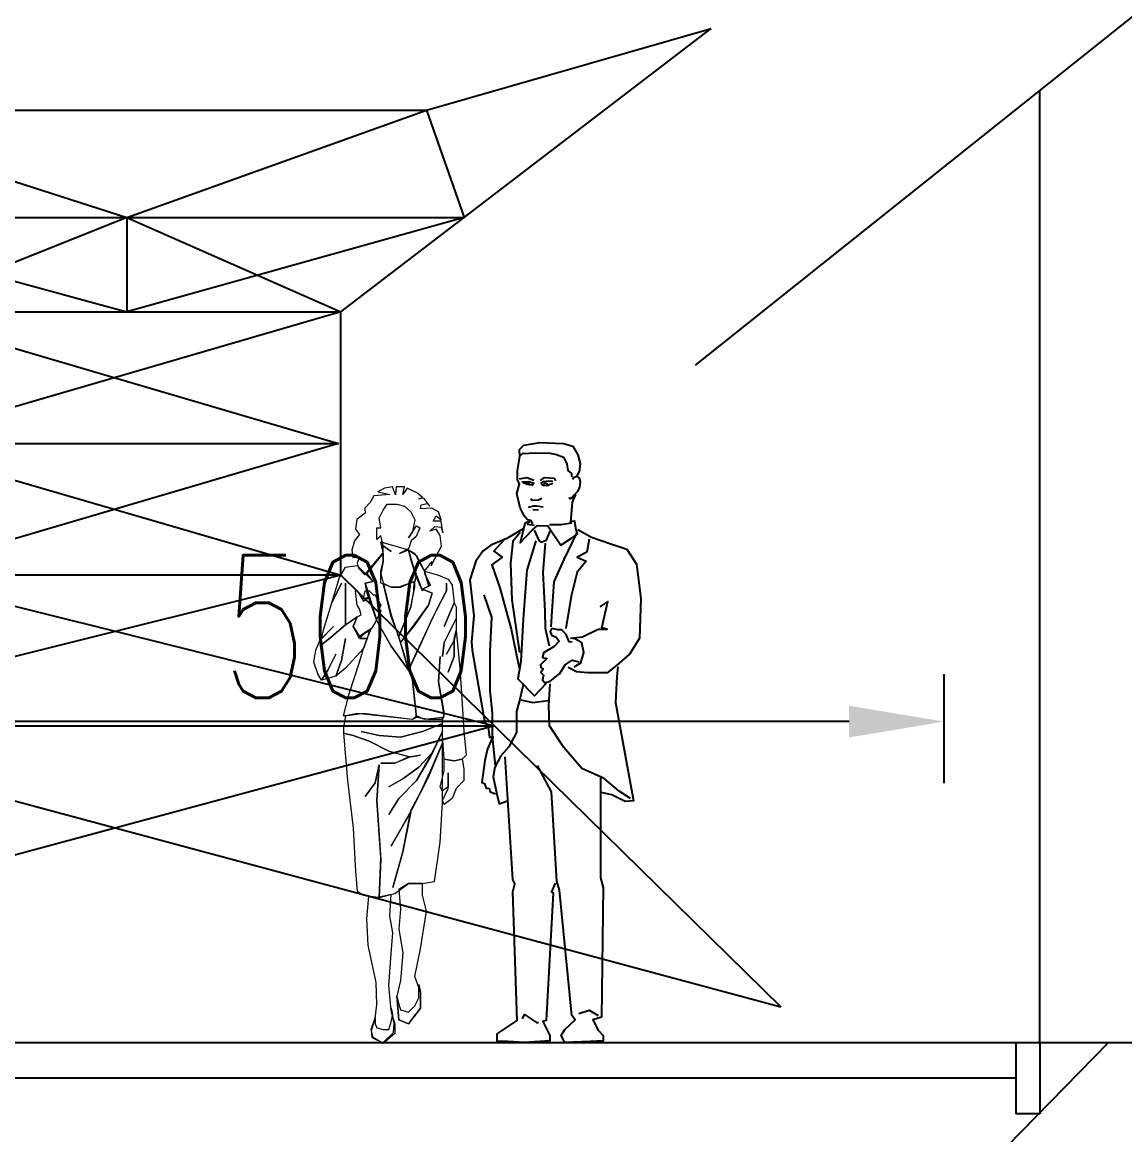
# Model space of a CAD drawing. Extents: x 216 to 1896, y 86 to 483.
# Drawn here: x 1307.63 to 1330.83, y 409.79 to 433.2 of the extents above; entities that cross this region are included whole.
import ezdxf

# ---------------------------------------------------------------- set-up
doc = ezdxf.new("R2010")
doc.units = 0
doc.header["$LTSCALE"] = 5
doc.header["$MEASUREMENT"] = 0
doc.header["$PDMODE"] = 32
doc.header["$PDSIZE"] = 0.3
doc.linetypes.add('RICAD_LTYPE1', pattern=[0])
doc.layers.get('0').update_dxf_attribs({"linetype": 'CONTINUOUS'})
doc.layers.get('DEFPOINTS').update_dxf_attribs({"linetype": 'RICAD_LTYPE1'})
for name, color, linetype in [('PP-MAN', 7, 'CONTINUOUS'), ('填充', 8, 'CONTINUOUS'), ('尺寸标注', 4, 'CONTINUOUS'), ('次轮廓', 7, 'CONTINUOUS'), ('次轮廓线', 7, 'CONTINUOUS')]:
    doc.layers.add(name, color=color, linetype=linetype)
doc.layers.add('标注', color=4, linetype='CONTINUOUS', lineweight=15)
doc.styles.get("Standard").update_dxf_attribs({"font": 'simplex1.shx', "width": 0.7, "bigfont": 'hztxt.shx'})
doc.dimstyles.new('比例1：200', dxfattribs={"dimtxt": 3, "dimasz": 2, "dimexe": 1, "dimexo": 1, "dimgap": 0.5, "dimtad": 1, "dimlfac": 20, "dimzin": 13, "dimdsep": 46, "dimtxsty": 'Standard', "dimcen": -0.09, "dimclrd": 256, "dimclre": 256, "dimclrt": 7, "dimaunit": 1, "dimadec": 0, "dimazin": 0, "dimtfac": 0.0005, "dimtix": 1, "dimtmove": 2, "dimatfit": 3, "dimfxl": 0, "dimtolj": 1, "dimtzin": 13, "dimarcsym": 0})

# ---------------------------------------------------------------- blocks, each defined once
blk = doc.blocks.new('B11000')
at = {"layer": 'PP-MAN', "color": 0, "linetype": 'ByBlock'}
for p, q in [((-0.0795, 1.6614), (-0.074, 1.6632)), ((-0.074, 1.6632), (-0.0685, 1.6568)), ((-0.0265, 1.6559), (-0.0219, 1.6605)), ((-0.0219, 1.6605), (-0.0137, 1.6578))]:
    blk.add_line(p, q, dxfattribs=at)
for points in [[(-0.0585, 1.5392), (-0.0648, 1.5492), (-0.074, 1.551), (-0.084, 1.5629), (-0.0959, 1.5866), (-0.1059, 1.6295), (-0.0986, 1.6578), (-0.1041, 1.6696), (-0.1041, 1.697), (-0.0968, 1.7389), (-0.0986, 1.7599), (-0.0858, 1.7727), (-0.0375, 1.7809), (0.0328, 1.7773), (0.0602, 1.77), (0.0748, 1.7444), (0.0822, 1.7171), (0.0785, 1.6942), (0.0721, 1.6815)], [(-0.095, 1.7417), (-0.0895, 1.7481), (-0.0512, 1.7499), (-0.0082, 1.749), (0.0118, 1.7453), (0.0319, 1.7371), (0.042, 1.7171), (0.0456, 1.6979), (0.0557, 1.6888), (0.0557, 1.6806), (0.0593, 1.6787)], [(-0.0977, 1.6724), (-0.0767, 1.6769), (-0.0557, 1.6687)], [(-0.0913, 1.6641), (-0.0703, 1.6651), (-0.0557, 1.6596), (-0.0594, 1.6541), (-0.0694, 1.655), (-0.0868, 1.6596)], [(-0.0356, 1.6678), (-0.0238, 1.6769), (0.0045, 1.6742), (0.0091, 1.6669)], [(0.0009, 1.6651), (-0.011, 1.666), (-0.0265, 1.6641), (-0.0338, 1.6596), (-0.0292, 1.6541), (-0.0174, 1.6532), (0.0009, 1.6596)], [(0.0593, 1.6714), (0.0639, 1.6778), (0.0721, 1.6806), (0.0785, 1.6742), (0.0822, 1.6651), (0.0794, 1.6477), (0.0739, 1.6349), (0.0639, 1.624), (0.0575, 1.6158), (0.052, 1.6131), (0.0502, 1.6185)], [(0.0675, 1.6258), (0.0584, 1.603), (0.0548, 1.5665), (0.0529, 1.5465)], [(-0.0712, 1.5884), (-0.0557, 1.593), (-0.0475, 1.5921), (-0.0283, 1.5893)], [(-0.0648, 1.614), (-0.0621, 1.6094), (-0.042, 1.6103), (-0.032, 1.6149)], [(-0.0585, 1.582), (-0.042, 1.5811)], [(-0.0872, 1.5244), (-0.1361, 1.4955), (-0.1829, 1.4755), (-0.2074, 1.4577), (-0.2274, 1.4288), (-0.2452, 1.3732), (-0.2341, 1.2665), (-0.2407, 1.1887), (-0.2385, 1.1642), (-0.2007, 0.9485), (-0.1918, 0.9441), (-0.1873, 0.9063), (-0.1806, 0.9063), (-0.174, 0.9063)], [(-0.0676, 1.5446), (-0.0758, 1.5446), (-0.0822, 1.5401), (-0.0959, 1.4826), (-0.0603, 1.52), (-0.0448, 1.5346), (-0.0137, 1.5337), (0.0246, 1.4762), (0.0557, 1.4963), (0.0739, 1.5081), (0.0685, 1.5264), (0.0657, 1.5474), (0.0566, 1.5465)], [(-0.074, 1.541), (-0.0749, 1.5382), (-0.0539, 1.5355)], [(-0.0548, 1.52), (-0.0411, 1.4899), (-0.0347, 1.4844), (-0.0183, 1.4908), (-0.0073, 1.5173)], [(0.052, 1.5465), (0.0557, 1.541), (0.0255, 1.5364), (-0.0092, 1.5364)], [(0.0753, 1.5222), (0.1153, 1.5), (0.1732, 1.48), (0.2199, 1.4644), (0.2489, 1.4199), (0.2622, 1.3176), (0.2578, 1.1998), (0.2289, 1.1531), (0.191, 1.1197), (0.1621, 1.0975), (0.1042, 1.0975), (0.0708, 1.0997), (0.0464, 1.1131)], [(-0.145, 1.4911), (-0.174, 1.4577), (-0.1495, 1.4399), (-0.1806, 1.4177), (-0.1562, 1.3488), (-0.1228, 1.2265), (-0.1028, 1.1309), (-0.0983, 1.1086)], [(-0.0961, 1.5133), (-0.1183, 1.4866), (-0.125, 1.4221), (-0.1206, 1.3132), (-0.0983, 1.1575)], [(-0.0493, 1.4889), (-0.076, 1.4021), (-0.0872, 1.2576), (-0.0939, 1.1309), (-0.1028, 1.0797), (-0.0538, 1.0286), (-0.0182, 1.0664)], [(0.0708, 1.5111), (0.033, 1.4333), (0.0041, 1.3666), (-0.0026, 1.2798), (-0.0048, 1.2331)], [(0.1087, 1.4933), (0.102, 1.4555), (0.0731, 1.4399), (0.0998, 1.4288), (0.0731, 1.3955), (0.0553, 1.3243), (0.0397, 1.2287)], [(-0.0216, 1.4815), (-0.0291, 1.395), (-0.0234, 1.2803), (-0.0216, 1.2295), (-0.0103, 1.1768)], [(-0.1695, 0.8218), (-0.1784, 0.9085), (-0.1784, 0.9774), (-0.1851, 1.0441), (-0.1851, 1.0997), (-0.1851, 1.1598), (-0.1806, 1.262), (-0.2029, 1.3288)], [(0.053, 1.1998), (0.0886, 1.2042), (0.1354, 1.2265), (0.1621, 1.2265), (0.1465, 1.2309), (0.1643, 1.3087), (0.1398, 1.2932)], [(0.0578, 1.1877), (0.0489, 1.189), (0.0401, 1.2105), (0.0274, 1.2244), (0.016, 1.2244), (-0.0017, 1.2282), (-0.0068, 1.2194), (-0.003, 1.2093), (0.0109, 1.2029), (0.0198, 1.1915), (0.0046, 1.1751), (-0.0271, 1.1561), (-0.0296, 1.1422), (-0.017, 1.1396), (-0.036, 1.1207), (-0.0347, 1.1131), (-0.0284, 1.108), (-0.0347, 1.0979), (-0.0271, 1.0903), (-0.0296, 1.0764), (-0.0233, 1.0675), (-0.0068, 1.0726), (0.0211, 1.0953), (0.0375, 1.1207), (0.0578, 1.1346), (0.0781, 1.1295)], [(0.0642, 1.1153), (0.0842, 1.1264), (0.0931, 1.1575), (0.0864, 1.1864), (0.0664, 1.1976), (0.053, 1.1998)], [(0.1932, 1.1153), (0.191, 1.0864), (0.1866, 1.0086), (0.24, 0.7173), (0.2155, 0.715), (0.1754, 0.735), (0.1443, 0.7417)], [(-0.0872, 1.0619), (-0.0983, 1.0152), (-0.1072, 0.9819), (-0.1072, 0.9196), (-0.1295, 0.8774), (-0.1539, 0.8507), (-0.1717, 0.8173), (-0.1762, 0.7884), (-0.1651, 0.7373), (-0.1584, 0.7084), (-0.1339, 0.7173)], [(0.2311, 0.7239), (0.1977, 0.7462), (0.1532, 0.784), (0.0864, 0.8129), (0.033, 0.8751), (-0.0093, 0.9396), (-0.0115, 0.9997), (-0.0071, 1.0641)], [(-0.0939, 1.0174), (-0.0582, 1.0086), (-0.0137, 1.0152)], [(-0.1791, 0.9029), (-0.193, 0.8713), (-0.2006, 0.8371), (-0.2095, 0.7713), (-0.2019, 0.7688), (-0.1968, 0.7549), (-0.188, 0.7536), (-0.1854, 0.7435), (-0.169, 0.7384)], [(0.0073, 0.4733), (-0.0031, 0.4473), (0.0021, 0.4447), (-0.0187, 0.0651), (-0.0291, 0.0625), (-0.0083, 0.0209), (-0.0083, 0.0053), (-0.0838, 0.0001), (-0.1332, 0.0027), (-0.1644, 0.0027), (-0.1644, 0.0261), (-0.1046, 0.0651), (-0.1176, 0.4473), (-0.1124, 0.4707), (-0.1176, 0.4837), (-0.141, 0.8477)], [(0.1426, 0.7905), (0.1426, 0.4889), (0.1504, 0.4603), (0.1452, 0.0755), (0.1192, 0.0677), (0.1348, 0.0365), (0.1504, 0.0209), (0.1504, 0.0053), (0.1114, 0.0027), (0.0359, 0.0001), (0.0255, 0.0209), (0.0359, 0.0391), (0.0672, 0.0677), (0.0567, 0.0807), (0.0203, 0.4525), (0.0125, 0.4785), (-0.0031, 0.7437), (-0.0447, 0.8217)], [(-0.089, 0.0703), (-0.0838, 0.0833), (-0.0473, 0.0599), (-0.0421, 0.0599)], [(0.0776, 0.0859), (0.1088, 0.0963), (0.1348, 0.0807)]]:
    blk.add_lwpolyline(points, dxfattribs=at)
blk = doc.blocks.new('行人')
at = {"color": 143, "linetype": 'Continuous'}
for p, q in [((-1454.7, -1086.962), (-1454.523, -1086.877)), ((-1454.523, -1086.877), (-1454.446, -1086.985)), ((-1454.477, -1086.854), (-1454.33, -1086.854)), ((-1454.446, -1086.985), (-1454.477, -1086.854)), ((-1454.33, -1086.854), (-1454.315, -1086.993)), ((-1454.315, -1086.993), (-1454.261, -1086.854)), ((-1454.261, -1086.854), (-1454.123, -1086.877)), ((-1454.007, -1086.939), (-1454.215, -1086.985)), ((-1454.123, -1086.877), (-1454.007, -1086.939)), ((-1454.916, -1087.193), (-1454.816, -1087.054)), ((-1454.87, -1087.147), (-1454.916, -1087.193)), ((-1454.769, -1087.17), (-1454.87, -1087.147)), ((-1454.816, -1087.054), (-1454.723, -1087.062)), ((-1454.792, -1087.039), (-1454.7, -1086.962)), ((-1454.723, -1087.062), (-1454.792, -1087.039)), ((-1454.338, -1087.154), (-1454.477, -1087.193)), ((-1454.169, -1087.154), (-1454.338, -1087.154)), ((-1454.215, -1086.985), (-1453.938, -1087.008)), ((-1454.099, -1087.262), (-1454.169, -1087.154)), ((-1453.938, -1087.008), (-1453.868, -1087.131)), ((-1453.868, -1087.131), (-1453.776, -1087.224)), ((-1455.116, -1087.432), (-1455.07, -1087.293)), ((-1455.07, -1087.293), (-1454.954, -1087.224)), ((-1454.954, -1087.224), (-1454.754, -1087.239)), ((-1454.754, -1087.239), (-1454.769, -1087.17)), ((-1454.585, -1087.293), (-1454.654, -1087.432)), ((-1454.477, -1087.193), (-1454.585, -1087.293)), ((-1454.03, -1087.401), (-1454.099, -1087.262)), ((-1453.776, -1087.224), (-1453.784, -1087.316)), ((-1453.784, -1087.316), (-1453.637, -1087.424)), ((-1455.147, -1087.662), (-1455.116, -1087.455)), ((-1455.031, -1087.362), (-1455.116, -1087.432)), ((-1455.116, -1087.455), (-1454.977, -1087.455)), ((-1454.977, -1087.455), (-1455.031, -1087.362)), ((-1454.685, -1087.539), (-1454.746, -1087.57)), ((-1454.615, -1087.639), (-1454.685, -1087.539)), ((-1454.654, -1087.432), (-1454.615, -1087.639)), ((-1454.061, -1087.57), (-1454.03, -1087.401)), ((-1453.637, -1087.424), (-1453.614, -1087.593)), ((-1455.116, -1087.562), (-1455.147, -1087.662)), ((-1455.124, -1087.894), (-1455.101, -1087.709)), ((-1455.008, -1087.547), (-1455.116, -1087.562)), ((-1455.101, -1087.709), (-1455.031, -1087.593)), ((-1455.031, -1087.593), (-1454.916, -1087.632)), ((-1454.916, -1087.632), (-1455.008, -1087.547)), ((-1454.746, -1087.57), (-1454.677, -1087.724)), ((-1454.677, -1087.724), (-1454.592, -1087.801)), ((-1454.546, -1087.747), (-1454.615, -1087.639)), ((-1454.615, -1087.639), (-1454.546, -1087.747)), ((-1454.099, -1087.886), (-1454.061, -1087.709)), ((-1453.992, -1087.57), (-1454.061, -1087.57)), ((-1454.061, -1087.709), (-1453.992, -1087.778)), ((-1453.992, -1087.778), (-1453.992, -1087.57)), ((-1453.614, -1087.593), (-1453.684, -1087.686)), ((-1453.684, -1087.686), (-1453.599, -1087.801)), ((-1455.031, -1088.071), (-1455.124, -1087.894)), ((-1454.592, -1087.801), (-1454.546, -1087.94)), ((-1454.061, -1087.817), (-1454.546, -1087.955)), ((-1454.238, -1087.986), (-1454.099, -1087.886)), ((-1454.099, -1087.886), (-1454.238, -1087.986)), ((-1454.099, -1088.009), (-1454.061, -1087.817)), ((-1454.099, -1088.163), (-1454.099, -1087.886)), ((-1453.599, -1087.801), (-1453.553, -1087.963)), ((-1454.939, -1088.24), (-1455.031, -1088.071)), ((-1454.685, -1088.055), (-1454.823, -1088.332)), ((-1454.654, -1088.024), (-1454.723, -1088.163)), ((-1454.546, -1087.955), (-1454.685, -1088.055)), ((-1454.685, -1088.44), (-1454.585, -1088.125)), ((-1454.546, -1087.955), (-1454.654, -1088.024)), ((-1454.546, -1087.955), (-1454.608, -1088.194)), ((-1454.585, -1088.125), (-1454.546, -1087.955)), ((-1454.546, -1087.94), (-1454.384, -1088.024)), ((-1454.384, -1088.024), (-1454.546, -1087.955)), ((-1454.546, -1087.955), (-1454.546, -1087.955)), ((-1454.546, -1087.955), (-1454.546, -1087.955)), ((-1453.969, -1088.163), (-1454.099, -1088.009)), ((-1453.822, -1088.371), (-1454.099, -1088.024)), ((-1454.099, -1088.024), (-1454.099, -1088.163)), ((-1453.691, -1088.078), (-1453.645, -1088.186)), ((-1453.568, -1088.094), (-1453.691, -1088.078)), ((-1453.553, -1087.963), (-1453.568, -1088.094)), ((-1454.962, -1088.163), (-1454.939, -1088.24)), ((-1454.823, -1088.332), (-1454.962, -1088.163)), ((-1454.723, -1088.163), (-1454.823, -1088.332)), ((-1454.608, -1088.194), (-1454.677, -1088.379)), ((-1454.061, -1088.332), (-1454.099, -1088.163)), ((-1454.099, -1088.163), (-1454.061, -1088.371)), ((-1453.776, -1088.394), (-1453.969, -1088.163)), ((-1453.645, -1088.232), (-1453.784, -1088.371)), ((-1453.668, -1088.279), (-1453.776, -1088.394)), ((-1453.645, -1088.186), (-1453.668, -1088.279)), ((-1453.437, -1088.263), (-1453.645, -1088.232)), ((-1453.337, -1088.44), (-1453.437, -1088.263)), ((-1455.239, -1088.471), (-1455.308, -1088.579)), ((-1455.07, -1088.402), (-1455.239, -1088.471)), ((-1454.823, -1088.332), (-1455.07, -1088.402)), ((-1454.823, -1088.371), (-1454.931, -1088.579)), ((-1454.931, -1088.579), (-1454.823, -1088.371)), ((-1454.893, -1088.579), (-1454.823, -1088.332)), ((-1454.823, -1088.332), (-1454.893, -1088.579)), ((-1454.685, -1088.402), (-1454.792, -1088.679)), ((-1454.792, -1088.679), (-1454.685, -1088.44)), ((-1454.654, -1088.51), (-1454.685, -1088.402)), ((-1454.677, -1088.379), (-1454.654, -1088.51)), ((-1454.654, -1088.51), (-1454.377, -1088.61)), ((-1454.654, -1088.51), (-1454.654, -1088.51)), ((-1454.654, -1088.61), (-1454.654, -1088.51)), ((-1454.407, -1088.61), (-1454.639, -1088.51)), ((-1454.639, -1088.51), (-1454.631, -1088.679)), ((-1454.061, -1088.371), (-1454.099, -1088.54)), ((-1454.061, -1088.54), (-1454.061, -1088.332)), ((-1453.922, -1088.51), (-1453.822, -1088.371)), ((-1453.784, -1088.371), (-1453.922, -1088.51)), ((-1453.784, -1088.54), (-1453.922, -1088.51)), ((-1453.922, -1088.51), (-1453.784, -1088.54)), ((-1453.199, -1088.887), (-1453.337, -1088.44)), ((-1455.308, -1088.579), (-1455.347, -1088.887)), ((-1455.208, -1088.54), (-1455.208, -1088.679)), ((-1455.208, -1088.679), (-1455.208, -1088.54)), ((-1455.208, -1088.679), (-1454.962, -1089.164)), ((-1455.031, -1089.025), (-1455.208, -1088.679)), ((-1454.792, -1088.648), (-1454.962, -1088.717)), ((-1454.962, -1088.717), (-1454.792, -1088.648)), ((-1454.931, -1088.579), (-1454.792, -1088.648)), ((-1454.792, -1088.648), (-1454.931, -1088.579)), ((-1454.585, -1088.956), (-1454.654, -1088.61)), ((-1454.631, -1088.679), (-1454.585, -1088.956)), ((-1454.238, -1088.61), (-1454.407, -1088.61)), ((-1454.377, -1088.61), (-1454.238, -1088.61)), ((-1454.238, -1089.133), (-1454.099, -1088.54)), ((-1454.238, -1088.61), (-1454.061, -1088.54)), ((-1454.099, -1088.54), (-1454.238, -1088.61)), ((-1454.099, -1088.54), (-1454.238, -1089.095)), ((-1454.099, -1088.54), (-1454.099, -1088.54)), ((-1453.822, -1088.648), (-1453.992, -1089.203)), ((-1453.853, -1088.679), (-1453.922, -1088.748)), ((-1453.784, -1088.679), (-1453.853, -1088.679)), ((-1453.822, -1088.717), (-1453.784, -1088.54)), ((-1453.784, -1088.54), (-1453.822, -1088.648)), ((-1453.753, -1088.818), (-1453.784, -1088.679)), ((-1453.645, -1088.679), (-1453.753, -1088.856)), ((-1453.614, -1088.679), (-1453.645, -1088.679)), ((-1453.645, -1088.925), (-1453.614, -1088.679)), ((-1453.437, -1088.54), (-1453.437, -1089.064)), ((-1453.437, -1089.095), (-1453.437, -1088.54)), ((-1453.368, -1088.54), (-1453.199, -1088.887)), ((-1453.199, -1088.887), (-1453.368, -1088.54)), ((-1455.347, -1088.887), (-1455.378, -1088.956)), ((-1455.17, -1089.303), (-1455.347, -1088.887)), ((-1455.347, -1088.887), (-1455.17, -1089.303)), ((-1454.962, -1088.717), (-1454.893, -1088.925)), ((-1454.893, -1088.925), (-1454.962, -1088.717)), ((-1454.03, -1088.887), (-1454.061, -1088.925)), ((-1453.992, -1088.818), (-1454.03, -1088.887)), ((-1453.992, -1089.203), (-1453.822, -1088.717)), ((-1453.961, -1088.748), (-1453.992, -1088.818)), ((-1453.922, -1088.748), (-1453.961, -1088.748)), ((-1453.822, -1088.717), (-1453.853, -1088.787)), ((-1453.853, -1088.787), (-1453.822, -1088.717)), ((-1453.853, -1088.787), (-1453.753, -1088.818)), ((-1453.753, -1088.856), (-1453.853, -1088.787)), ((-1453.06, -1089.341), (-1453.199, -1088.887)), ((-1455.378, -1088.956), (-1455.378, -1089.164)), ((-1454.685, -1089.757), (-1455.031, -1089.025)), ((-1454.893, -1088.925), (-1454.654, -1089.272)), ((-1454.546, -1089.41), (-1454.893, -1088.925)), ((-1454.585, -1088.956), (-1454.377, -1089.48)), ((-1454.377, -1089.48), (-1454.585, -1088.956)), ((-1454.238, -1089.095), (-1454.446, -1089.718)), ((-1454.061, -1088.925), (-1454.03, -1088.995)), ((-1454.03, -1088.995), (-1454.061, -1089.025)), ((-1454.061, -1089.025), (-1453.961, -1089.233)), ((-1453.714, -1089.095), (-1453.684, -1088.995)), ((-1453.645, -1089.133), (-1453.714, -1089.095)), ((-1453.684, -1088.995), (-1453.645, -1088.925)), ((-1453.437, -1089.064), (-1453.437, -1089.272)), ((-1453.437, -1089.272), (-1453.437, -1089.095)), ((-1455.17, -1089.58), (-1455.378, -1089.164)), ((-1455.378, -1089.164), (-1455.17, -1089.58)), ((-1455.378, -1089.164), (-1455.378, -1089.372)), ((-1454.962, -1089.164), (-1454.754, -1089.618)), ((-1454.654, -1089.272), (-1454.407, -1089.58)), ((-1454.377, -1089.48), (-1454.238, -1089.133)), ((-1454.238, -1089.649), (-1453.992, -1089.203)), ((-1453.992, -1089.203), (-1454.238, -1089.649)), ((-1453.961, -1089.233), (-1453.892, -1089.341)), ((-1453.437, -1089.272), (-1453.645, -1089.133)), ((-1453.645, -1089.133), (-1453.406, -1089.303)), ((-1453.645, -1089.133), (-1453.645, -1089.133)), ((-1453.576, -1089.303), (-1453.645, -1089.133)), ((-1453.645, -1089.133), (-1453.576, -1089.303)), ((-1453.576, -1089.303), (-1453.645, -1089.133)), ((-1453.199, -1089.48), (-1453.437, -1089.272)), ((-1455.378, -1089.372), (-1455.447, -1090.034)), ((-1455.347, -1089.511), (-1455.378, -1089.372)), ((-1455.378, -1089.372), (-1455.347, -1089.549)), ((-1454.407, -1089.58), (-1454.546, -1089.41)), ((-1454.407, -1089.58), (-1454.377, -1089.48)), ((-1453.892, -1089.341), (-1453.784, -1089.41)), ((-1453.892, -1089.341), (-1453.753, -1089.441)), ((-1453.822, -1089.511), (-1453.892, -1089.341)), ((-1453.853, -1089.372), (-1453.822, -1089.511)), ((-1453.684, -1089.48), (-1453.853, -1089.372)), ((-1453.784, -1089.41), (-1453.684, -1089.48)), ((-1453.753, -1089.441), (-1453.684, -1089.511)), ((-1453.684, -1089.48), (-1453.576, -1089.303)), ((-1453.576, -1089.303), (-1453.684, -1089.48)), ((-1453.684, -1089.511), (-1453.576, -1089.303)), ((-1453.406, -1089.303), (-1453.199, -1089.48)), ((-1453.229, -1089.303), (-1453.021, -1089.511)), ((-1452.991, -1089.549), (-1453.229, -1089.303)), ((-1452.991, -1089.649), (-1453.199, -1089.48)), ((-1453.199, -1089.48), (-1452.991, -1089.649)), ((-1453.021, -1089.511), (-1453.06, -1089.341)), ((-1455.347, -1089.826), (-1455.347, -1089.511)), ((-1455.208, -1089.788), (-1455.347, -1089.549)), ((-1455.347, -1089.549), (-1455.208, -1089.788)), ((-1455.347, -1089.549), (-1455.347, -1089.826)), ((-1455.139, -1089.826), (-1455.17, -1089.58)), ((-1455.17, -1089.58), (-1455.139, -1089.826)), ((-1454.754, -1089.618), (-1454.546, -1090.065)), ((-1454.546, -1090.065), (-1454.407, -1089.58)), ((-1454.238, -1089.649), (-1454.546, -1090.065)), ((-1454.546, -1090.065), (-1454.238, -1089.649)), ((-1454.546, -1090.065), (-1454.238, -1089.649)), ((-1454.238, -1089.649), (-1454.546, -1090.065)), ((-1453.822, -1089.511), (-1453.753, -1089.688)), ((-1453.822, -1089.511), (-1453.684, -1089.511)), ((-1453.684, -1089.511), (-1453.822, -1089.511)), ((-1453.753, -1089.688), (-1453.822, -1089.511)), ((-1453.753, -1089.688), (-1453.437, -1090.034)), ((-1453.684, -1089.926), (-1453.753, -1089.688)), ((-1453.437, -1089.511), (-1453.368, -1089.896)), ((-1453.368, -1089.896), (-1453.437, -1089.511)), ((-1452.921, -1089.718), (-1452.991, -1089.549)), ((-1455.239, -1090.103), (-1455.347, -1089.826)), ((-1455.347, -1089.826), (-1455.239, -1090.103)), ((-1455.101, -1089.826), (-1455.07, -1090.273)), ((-1455.07, -1090.273), (-1455.101, -1089.826)), ((-1454.546, -1090.065), (-1454.685, -1089.757)), ((-1454.446, -1089.718), (-1454.546, -1090.065)), ((-1453.268, -1089.788), (-1453.129, -1090.065)), ((-1453.129, -1090.065), (-1453.268, -1089.788)), ((-1452.883, -1089.926), (-1452.921, -1089.718)), ((-1455.447, -1090.034), (-1455.486, -1090.658)), ((-1454.546, -1089.996), (-1454.615, -1090.242)), ((-1454.615, -1090.242), (-1454.546, -1089.996)), ((-1453.507, -1090.481), (-1453.684, -1089.926)), ((-1453.437, -1090.034), (-1453.268, -1090.173)), ((-1453.368, -1089.896), (-1453.268, -1090.173)), ((-1453.268, -1090.173), (-1453.368, -1089.896)), ((-1453.129, -1090.065), (-1453.021, -1090.242)), ((-1453.021, -1090.242), (-1453.129, -1090.065)), ((-1452.952, -1090.134), (-1452.883, -1089.926)), ((-1455.07, -1090.273), (-1455.17, -1090.827)), ((-1455.17, -1090.866), (-1455.07, -1090.273)), ((-1454.615, -1090.242), (-1454.685, -1090.897)), ((-1454.685, -1090.897), (-1454.615, -1090.242)), ((-1453.268, -1090.173), (-1453.021, -1090.242)), ((-1453.021, -1090.242), (-1452.952, -1090.134)), ((-1455.486, -1090.658), (-1455.516, -1091.143)), ((-1453.406, -1090.866), (-1453.507, -1090.481)), ((-1455.17, -1090.827), (-1455.139, -1090.935)), ((-1454.615, -1090.935), (-1453.753, -1090.827)), ((-1454.615, -1090.935), (-1453.645, -1090.827)), ((-1453.753, -1090.827), (-1453.476, -1090.866)), ((-1453.645, -1090.827), (-1453.437, -1090.866)), ((-1455.139, -1090.935), (-1455.17, -1090.866)), ((-1455.139, -1090.897), (-1454.823, -1090.935)), ((-1455.139, -1091.004), (-1455.139, -1090.897)), ((-1455.139, -1090.935), (-1454.893, -1090.935)), ((-1455.139, -1091.212), (-1455.139, -1090.935)), ((-1454.792, -1091.143), (-1455.139, -1091.004)), ((-1455.139, -1091.004), (-1454.792, -1091.143)), ((-1455.139, -1091.143), (-1455.139, -1091.004)), ((-1454.893, -1090.935), (-1454.685, -1090.897)), ((-1454.823, -1090.935), (-1454.685, -1090.866)), ((-1454.685, -1090.866), (-1454.615, -1090.935)), ((-1454.685, -1090.897), (-1454.615, -1090.935)), ((-1453.476, -1090.866), (-1453.406, -1090.866)), ((-1453.437, -1090.866), (-1453.406, -1091.074)), ((-1453.437, -1090.866), (-1453.437, -1090.866)), ((-1455.516, -1091.143), (-1455.555, -1091.559)), ((-1455.17, -1091.628), (-1455.139, -1091.212)), ((-1455.139, -1091.143), (-1454.931, -1091.59)), ((-1454.962, -1091.52), (-1455.139, -1091.143)), ((-1455.139, -1091.351), (-1455.139, -1091.143)), ((-1454.407, -1091.243), (-1454.792, -1091.143)), ((-1454.792, -1091.143), (-1454.407, -1091.243)), ((-1454.03, -1091.212), (-1454.407, -1091.243)), ((-1454.407, -1091.243), (-1454.03, -1091.212)), ((-1453.714, -1091.143), (-1454.03, -1091.212)), ((-1454.03, -1091.212), (-1453.714, -1091.143)), ((-1453.853, -1091.312), (-1453.576, -1091.212)), ((-1453.576, -1091.212), (-1453.853, -1091.312)), ((-1453.576, -1091.212), (-1453.406, -1091.174)), ((-1453.406, -1091.174), (-1453.576, -1091.212)), ((-1453.406, -1091.174), (-1453.476, -1092.005)), ((-1453.406, -1091.074), (-1453.406, -1091.174)), ((-1454.962, -1091.767), (-1455.139, -1091.351)), ((-1455.139, -1091.351), (-1454.893, -1091.936)), ((-1455.139, -1091.628), (-1455.139, -1091.351)), ((-1454.2, -1091.49), (-1453.853, -1091.312)), ((-1453.853, -1091.312), (-1454.2, -1091.49)), ((-1455.555, -1091.559), (-1455.486, -1091.628)), ((-1455.486, -1091.628), (-1455.516, -1091.798)), ((-1455.486, -1091.628), (-1455.486, -1091.628)), ((-1455.347, -1091.659), (-1455.486, -1091.628)), ((-1455.486, -1091.628), (-1455.347, -1091.659)), ((-1455.17, -1091.628), (-1455.347, -1091.659)), ((-1455.347, -1091.659), (-1455.17, -1091.628)), ((-1455.17, -1091.728), (-1455.17, -1091.628)), ((-1455.139, -1092.39), (-1455.139, -1091.628)), ((-1454.723, -1091.767), (-1454.962, -1091.52)), ((-1454.962, -1091.52), (-1454.723, -1091.767)), ((-1454.685, -1092.005), (-1454.962, -1091.52)), ((-1454.931, -1091.59), (-1454.685, -1092.005)), ((-1454.754, -1091.559), (-1454.585, -1091.59)), ((-1454.585, -1091.59), (-1454.754, -1091.559)), ((-1454.2, -1091.49), (-1454.585, -1091.59)), ((-1454.585, -1091.59), (-1454.307, -1091.697)), ((-1454.546, -1091.59), (-1454.2, -1091.49)), ((-1454.307, -1091.697), (-1454.546, -1091.59)), ((-1455.516, -1091.798), (-1455.516, -1092.005)), ((-1455.17, -1091.836), (-1455.17, -1091.728)), ((-1455.101, -1092.113), (-1455.17, -1091.836)), ((-1454.754, -1092.213), (-1454.962, -1091.767)), ((-1454.446, -1091.975), (-1454.723, -1091.767)), ((-1454.723, -1091.767), (-1454.446, -1091.975)), ((-1454.061, -1091.697), (-1454.307, -1091.697)), ((-1454.307, -1091.697), (-1454.061, -1091.697)), ((-1454.03, -1091.728), (-1453.992, -1092.352)), ((-1453.992, -1092.352), (-1454.03, -1091.728)), ((-1453.961, -1092.044), (-1454.03, -1091.728)), ((-1454.03, -1091.728), (-1453.961, -1092.044)), ((-1455.516, -1092.005), (-1455.378, -1092.144)), ((-1455.239, -1091.867), (-1455.239, -1092.113)), ((-1455.239, -1092.144), (-1455.239, -1091.867)), ((-1454.893, -1091.936), (-1454.615, -1092.491)), ((-1454.377, -1092.321), (-1454.685, -1092.005)), ((-1454.685, -1092.005), (-1454.377, -1092.321)), ((-1454.2, -1092.113), (-1454.446, -1091.975)), ((-1454.446, -1091.975), (-1454.2, -1092.113)), ((-1453.476, -1092.005), (-1453.576, -1092.837)), ((-1455.378, -1092.144), (-1455.308, -1092.321)), ((-1455.239, -1092.113), (-1455.139, -1092.183)), ((-1455.139, -1092.352), (-1455.239, -1092.144)), ((-1455.139, -1092.183), (-1455.101, -1092.113)), ((-1454.585, -1092.529), (-1454.754, -1092.213)), ((-1453.784, -1092.283), (-1453.961, -1092.044)), ((-1453.961, -1092.044), (-1453.784, -1092.283)), ((-1455.308, -1092.321), (-1455.17, -1092.421)), ((-1455.17, -1092.421), (-1455.139, -1092.352)), ((-1455.101, -1093.083), (-1455.139, -1092.39)), ((-1454.2, -1092.598), (-1454.377, -1092.321)), ((-1454.377, -1092.321), (-1454.2, -1092.598)), ((-1453.992, -1092.352), (-1454.061, -1093.391)), ((-1454.061, -1093.361), (-1453.992, -1092.352)), ((-1454.615, -1092.491), (-1454.238, -1093.153)), ((-1454.446, -1093.253), (-1454.585, -1092.529)), ((-1454.585, -1092.56), (-1454.446, -1093.253)), ((-1454.238, -1093.153), (-1454.585, -1092.56)), ((-1453.576, -1092.837), (-1453.614, -1093.599)), ((-1455, -1093.776), (-1455.101, -1093.083)), ((-1454.269, -1093.877), (-1454.446, -1093.253)), ((-1454.446, -1093.253), (-1454.269, -1093.877)), ((-1454.03, -1094.054), (-1454.061, -1093.361)), ((-1454.061, -1093.391), (-1454.03, -1094.054)), ((-1454.792, -1093.807), (-1455, -1093.776)), ((-1453.614, -1093.599), (-1453.645, -1093.946)), ((-1454.792, -1094.015), (-1454.792, -1093.807)), ((-1454.792, -1093.807), (-1454.546, -1093.807)), ((-1454.546, -1093.807), (-1454.792, -1093.807)), ((-1454.307, -1093.984), (-1454.546, -1093.807)), ((-1454.546, -1093.807), (-1454.377, -1093.915)), ((-1454.377, -1093.915), (-1454.407, -1094.262)), ((-1454.377, -1093.915), (-1454.377, -1093.915)), ((-1454.03, -1094.054), (-1454.307, -1093.984)), ((-1453.645, -1093.946), (-1453.753, -1094.015)), ((-1454.862, -1094.292), (-1454.792, -1094.015)), ((-1454.238, -1094), (-1454.007, -1094.054)), ((-1454.215, -1094.377), (-1454.238, -1094)), ((-1453.753, -1094.015), (-1454.03, -1094.054)), ((-1454.007, -1094.054), (-1453.845, -1094.031)), ((-1453.845, -1094.031), (-1453.845, -1094.031)), ((-1453.845, -1094.031), (-1453.807, -1094.431)), ((-1454.754, -1094.955), (-1454.862, -1094.292)), ((-1454.407, -1094.262), (-1454.377, -1094.608)), ((-1454.269, -1094.677), (-1454.215, -1094.377)), ((-1453.807, -1094.431), (-1453.83, -1094.893)), ((-1454.377, -1094.608), (-1454.446, -1095.024)), ((-1454.238, -1095.039), (-1454.269, -1094.677)), ((-1454.654, -1095.44), (-1454.754, -1094.955)), ((-1453.83, -1094.893), (-1453.969, -1095.548)), ((-1454.446, -1095.024), (-1454.407, -1095.509)), ((-1454.2, -1095.601), (-1454.238, -1095.039)), ((-1454.754, -1095.717), (-1454.654, -1095.44)), ((-1454.407, -1095.509), (-1454.338, -1095.786)), ((-1454.723, -1095.578), (-1454.754, -1095.717)), ((-1454.754, -1095.717), (-1454.754, -1095.994)), ((-1454.754, -1095.994), (-1454.754, -1095.717)), ((-1454.723, -1095.817), (-1454.723, -1095.578)), ((-1454.723, -1095.578), (-1454.723, -1095.578)), ((-1454.238, -1096.033), (-1454.2, -1095.601)), ((-1453.969, -1095.548), (-1453.984, -1095.933)), ((-1454.654, -1095.956), (-1454.723, -1095.817)), ((-1454.377, -1095.925), (-1454.407, -1096.025)), ((-1454.338, -1095.786), (-1454.377, -1095.925)), ((-1454.377, -1096.202), (-1454.338, -1095.786)), ((-1454.338, -1095.786), (-1454.377, -1096.202)), ((-1453.984, -1095.933), (-1453.953, -1096.179)), ((-1454.754, -1095.994), (-1454.546, -1096.271)), ((-1454.546, -1096.271), (-1454.754, -1095.994)), ((-1454.546, -1096.063), (-1454.654, -1095.956)), ((-1454.407, -1096.025), (-1454.546, -1096.063)), ((-1454.292, -1096.264), (-1454.238, -1096.033)), ((-1454.269, -1096.094), (-1454.238, -1095.994)), ((-1454.238, -1095.994), (-1454.269, -1096.164)), ((-1454.238, -1096.233), (-1454.269, -1096.094)), ((-1454.238, -1095.994), (-1454.238, -1095.994)), ((-1454.546, -1096.271), (-1454.377, -1096.202)), ((-1454.377, -1096.202), (-1454.546, -1096.271)), ((-1454.269, -1096.164), (-1454.307, -1096.271)), ((-1454.307, -1096.271), (-1454.307, -1096.441)), ((-1454.284, -1096.425), (-1454.292, -1096.264)), ((-1454.2, -1096.371), (-1454.238, -1096.233)), ((-1453.961, -1096.271), (-1453.992, -1096.341)), ((-1453.961, -1096.164), (-1453.961, -1096.271)), ((-1453.892, -1096.371), (-1453.961, -1096.164)), ((-1453.953, -1096.179), (-1453.892, -1096.395)), ((-1454.307, -1096.441), (-1454.099, -1096.618)), ((-1454.092, -1096.602), (-1454.284, -1096.425)), ((-1454.099, -1096.371), (-1454.2, -1096.371)), ((-1453.992, -1096.341), (-1454.099, -1096.371)), ((-1454.099, -1096.618), (-1453.922, -1096.51)), ((-1453.899, -1096.51), (-1454.092, -1096.602)), ((-1453.922, -1096.51), (-1453.892, -1096.371)), ((-1453.892, -1096.395), (-1453.899, -1096.51))]:
    blk.add_line(p, q, dxfattribs=at)
at = {"color": 143, "xscale": -5.910619607304398, "yscale": 5.910619607303943, "zscale": 5.910619607304046}
blk.add_blockref('B11000', (-1457.071, -1096.599), dxfattribs=at)
blk = doc.blocks.new('*D153')
at = {"layer": 'DEFPOINTS', "color": 0}
for p in [(1302.025, 418.483), (1302.025, 416.189), (1327.025, 416.189)]:
    blk.add_point(p, dxfattribs=at)
at = {"layer": '尺寸标注', "lineweight": -2}
for p, q in [((1302.025, 417.189), (1302.025, 419.483)), ((1327.025, 417.189), (1327.025, 419.483)), ((1325.025, 418.483), (1304.025, 418.483))]:
    blk.add_line(p, q, dxfattribs=at)
at = {"layer": '尺寸标注'}
for points in [[(1304.025, 418.816), (1304.025, 418.149), (1302.025, 418.483)], [(1325.025, 418.816), (1325.025, 418.149), (1327.025, 418.483)]]:
    blk.add_solid(points, dxfattribs=at)
at = {"layer": '尺寸标注', "color": 7, "insert": (1314.525, 420.483), "char_height": 3, "attachment_point": 5}
blk.add_mtext('\\A1;500', dxfattribs=at)
blk = doc.blocks.new('电塔')
at = {"layer": '填充'}
for p, q in [((1262.958, 651.62), (1269.797, 645.658)), ((1262.958, 651.62), (1267.748, 649.901)), ((1279.277, 645.658), (1287.068, 651.62)), ((1281.075, 649.901), (1287.068, 651.62)), ((1267.748, 649.901), (1267.518, 647.646)), ((1267.748, 649.901), (1281.075, 649.901)), ((1267.748, 649.901), (1274.775, 647.646)), ((1274.775, 647.646), (1281.075, 649.901)), ((1281.075, 649.901), (1281.874, 647.646)), ((1267.518, 647.646), (1281.874, 647.646)), ((1267.518, 647.646), (1274.775, 645.658)), ((1274.775, 647.646), (1269.797, 645.658)), ((1274.775, 647.646), (1274.775, 645.658)), ((1274.775, 647.646), (1279.277, 645.658)), ((1281.874, 647.646), (1274.775, 645.658)), ((1279.277, 645.658), (1269.75, 642.891)), ((1269.797, 640.119), (1269.797, 645.658)), ((1269.797, 645.658), (1279.277, 645.658)), ((1269.797, 645.658), (1279.229, 642.891)), ((1279.277, 640.119), (1279.277, 645.658)), ((1269.75, 642.891), (1279.229, 642.891)), ((1269.75, 642.891), (1279.229, 642.891)), ((1269.75, 642.891), (1279.277, 640.119)), ((1279.229, 642.891), (1269.797, 640.119)), ((1269.797, 640.119), (1260.538, 631.033)), ((1279.277, 640.119), (1266.563, 636.945)), ((1279.277, 640.119), (1269.797, 640.119)), ((1269.797, 640.119), (1282.511, 636.945)), ((1279.277, 640.119), (1288.536, 631.033)), ((1279.277, 640.119), (1279.277, 640.119)), ((1282.511, 636.945), (1260.538, 631.033)), ((1266.563, 636.945), (1282.511, 636.945)), ((1266.563, 636.945), (1288.536, 631.033))]:
    blk.add_line(p, q, dxfattribs=at)

msp = doc.modelspace()

# ---------------------------------------------------------------- linework, layer by layer
at = {"layer": '尺寸标注'}
msp.add_line((1308.03208, 388.80928), (1330.48598, 411.72969), dxfattribs=at)
at = {"layer": '次轮廓', "linetype": 'Continuous'}
for p, q in [((1305.78703, 411.72969), (1329.03703, 411.72969)), ((1328.53703, 411.72969), (1328.53703, 410.22969)), ((1329.03703, 411.72969), (1329.03703, 410.22969)), ((1329.03703, 411.72969), (1341.14406, 411.72969)), ((1328.53703, 410.97969), (1305.28703, 410.97969)), ((1329.03703, 410.22969), (1328.53703, 410.22969))]:
    msp.add_line(p, q, dxfattribs=at)
at = {"layer": '次轮廓线'}
for p, q in [((1321.79574, 425.98284), (1336.27833, 437.53857)), ((1329.03703, 411.72969), (1329.03703, 431.76071))]:
    msp.add_line(p, q, dxfattribs=at)

# ---------------------------------------------------------------- block references
at = {"layer": '尺寸标注'}
msp.add_blockref('电塔', (35.05609, -218.55283), dxfattribs=at)
at = {"layer": '标注', "xscale": -1.199999999999818, "yscale": 1.199999999999989, "zscale": 1.2}
msp.add_blockref('行人', (-429.69788, 1727.64716), dxfattribs=at)

# ---------------------------------------------------------------- dimensions: what is measured, and where the dimension line sits
at = {"layer": '尺寸标注'}
dim = msp.add_linear_dim(base=(1302.02489, 418.48251), p1=(1327.02489, 416.18938), p2=(1302.02489, 416.18938), dimstyle='比例1：200', dxfattribs=at)
dim.commit()
dim.dimension.update_dxf_attribs({"geometry": '*D153', "text_midpoint": (1314.52489, 420.48251)})

doc.saveas('drawing.dxf')
